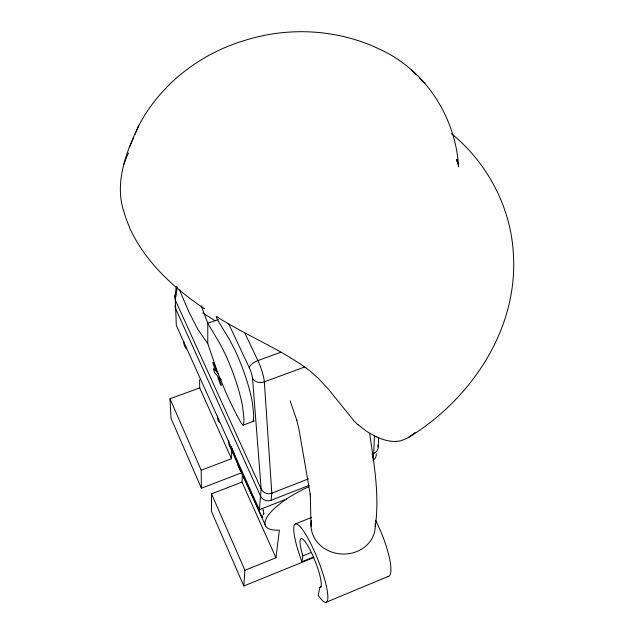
<?xml version="1.0" encoding="UTF-8"?>
<svg xmlns="http://www.w3.org/2000/svg" width="634" height="634" viewBox="0 0 634 634"><rect width="100%" height="100%" fill="white"/><g stroke="black" fill="none" stroke-linecap="round" stroke-linejoin="round"><path stroke-width="0.95" d="M236.791 415.135A139.615 26.858 70.3 0 1 225.973 392.7L217.7 372.689L207.778 343.62L207.778 323.277L201.263 305.794M311.048 526.426L310.295 493.997L310.589 496.493L298.868 428.719L296.522 419.328L296.799 420.302L290.142 400.87M242.489 472.853L241.982 482.109L211.534 493.87L211.415 511.353L243.813 585.982L313.767 557.587M374.401 435.629L373.759 453.373L372.586 458.002M242.022 472.631L201.39 488.251L201.208 470.238L231.481 458.707L231.759 451.107M378.244 446.986L378.617 437.278M243.813 585.982L244.906 570.283L211.534 493.87M375.265 526.703C379.655 495.645 374.155 464.651 369.733 433.957M286.528 499.053L259.354 509.72L261.153 488.98L252.546 378.332A8.916 1.744 70 0 0 249.305 367.736L228.763 323.998M244.787 332.969L257.879 360.587A17.895 3.614 70 0 1 264.338 381.858L271.812 493.181L271.075 500.266L309.337 485.279M244.906 570.283L275.948 557.777L279.38 530.119A52.773 16.532 -25.6 0 1 267.778 515.981A52.773 16.532 -25.6 0 1 308.821 486.698M177.251 287.036L175.317 300.072L176.331 325.456L259.354 509.72M174.881 296.522L176.395 286.465M301.895 561.772L302.909 555.86A26.208 4.89 68.5 0 1 302.6 539.051A26.208 4.89 68.5 0 1 316.778 565.48A26.208 4.89 68.5 0 1 319.869 587.456L318.181 595.286A42.09 7.854 68.5 0 0 324.513 578.961A42.09 7.854 68.5 0 0 298.186 524.801A42.09 7.854 68.5 0 0 301.895 561.772L313.354 557.12M373.109 460.775L373.592 458.865M456.805 159.57L458.62 166.845C455.584 116.981 425.43 69.946 379.512 49.159C338.643 29.552 290.61 26.588 247.323 39.657C201.612 52.551 160.687 83.474 138.64 125.897C126.42 151.803 114.635 181.467 123.416 210.369M123.796 164.578L126.974 156.233M263.823 513.54L263.213 510.37M263.696 513.881L263.268 514.863M129.51 147.096L133.417 138.053M134.86 134.662L138.64 125.897M127.363 155.449L128.512 153.095M414.509 433.014L415.104 432.459M413.907 433.553L407.163 438.3L400.862 440.749A137.982 57.29 69.2 0 1 396.575 441.335M408.613 437.476C470.911 399.309 517.915 329.815 513.429 254.765C511.202 207.96 487.665 163.089 451.416 133.584M326.034 602.292L388.254 576.441M319.869 587.456L321.438 586.807M302.909 555.86L310.636 552.729M295.206 523.985L311.635 517.447M271.812 493.181L308.552 478.836M371.92 454.095L373.759 453.373A7.996 7.283 15.4 0 0 377.959 445.131M236.783 415.104L241.047 422.799L243.06 425.152L254.345 420.992M304.938 366.888L264.338 381.858A8.979 7.204 -4.2 0 1 252.546 378.332M201.39 488.251L171.029 418.305L169.991 398.754L199.694 387.905L199.607 379.687M281.06 352.147L257.879 360.587A9.003 3.669 -25.4 0 0 249.305 367.728M218.405 319.52L207.778 323.277L219.142 342.328A73.528 12.997 69.9 0 1 221.242 346.212L224.785 353.265A47.542 8.535 70 0 1 242.616 406.846L243.836 417.394A101.805 17.879 70.3 0 1 243.955 421.142L243.218 425.168M261.85 517.051L261.874 517.051A8.852 0.816 74.6 0 1 261.62 516.765L259.726 512.438M376.231 436.874L366.309 431.191L358.067 424.709M216.638 316.588C247.236 336.289 281.892 349.326 310.826 371.627M204.671 308.885C173.898 288.177 145.099 261.945 129.51 227.646M252.284 421.325L253.315 421.063L253.64 417.513A100.362 18.315 70.3 0 0 253.529 412.877L252.451 403.216A47.455 8.844 70 0 0 234.683 349.643L231.117 342.669A73.393 13.48 69.9 0 0 229.001 338.794L217.502 319.837L216.186 316.303M317.61 377.61L328.341 389.094L353.4 420.16M419.383 77.871L424.859 83.268M411.181 69.835L416.229 74.812M218.294 373.798L217.097 372.538L213.626 362.561L212.755 362.545L215.734 371.104L213.341 368.584L214.514 372.689L217.327 375.677L220.632 385.179L221.52 385.266L218.69 377.127L221.266 379.861M207.778 343.62L197.998 329.64L190.073 314.234A135.581 25.106 71 0 1 180.016 291.069L179.565 289.928M261.153 488.98L175.317 300.072A7.648 6.609 -1.4 0 1 175.808 294.255M175.666 308.79L260.534 496.113A8.052 7.521 4.5 0 0 271.09 500.313M244.383 478.615L259.076 510.806A7.41 0.531 67.7 0 1 259.48 511.789M229.659 446.074L265.709 526.133M199.694 387.905L231.481 458.707M241.982 482.109L275.948 557.777M241.546 472.29L240.397 469.699M169.991 398.754L201.208 470.238M238.099 464.421L231.909 447.992M456.813 160.489L457.811 163.104L456.86 159.514M231.703 446.487L231.735 446.922M271.835 493.22A8.147 7.584 4.6 0 1 261.2 488.957M376.263 453.754A7.909 7.22 15.5 0 1 373.125 460.189M175.713 308.774A7.568 6.562 -1.5 0 1 175.388 304.645M240.365 471.046A72.696 8.504 67.9 0 1 237.901 465.419M244.177 478.829A85.115 5.191 67 0 1 241.8 473.511M259.536 511.852A6.879 0.428 67.7 0 1 259.821 512.573M262.127 515.672A23.616 2.433 89 0 1 261.929 514.959M262.817 517.281A30.313 2.599 -79.1 0 1 262.27 516.322M263.855 513.817A15.62 3.146 89.8 0 1 263.752 514.063M262.048 508.096A14.035 5.088 73.3 0 1 263.276 510.156M231.22 447.976A51.346 18.941 -25.4 0 1 228.826 440.915M219.269 422.442A50.91 19.654 -25.3 0 1 217.621 416.047M186.65 349.033A49.579 21.707 -25.1 0 1 183.765 341.385M375.185 523.842A32.144 28.538 3.6 0 1 341.837 554.029A32.144 28.538 3.6 0 1 311.397 520.68M375.502 520.197A41.582 9.605 68 0 1 387.398 576.512M129.693 227.59A129.954 85.756 34.2 0 1 123.59 210.393M215.283 320.844A190.01 94.981 36.2 0 1 202.721 312.831M310.771 371.698A154.49 134.693 -46.9 0 1 317.499 377.729M358.059 424.804A103.77 50.522 75.7 0 1 353.384 420.263M396.591 441.383A149.6 61.276 66.7 0 1 376.184 436.683"/></g></svg>
